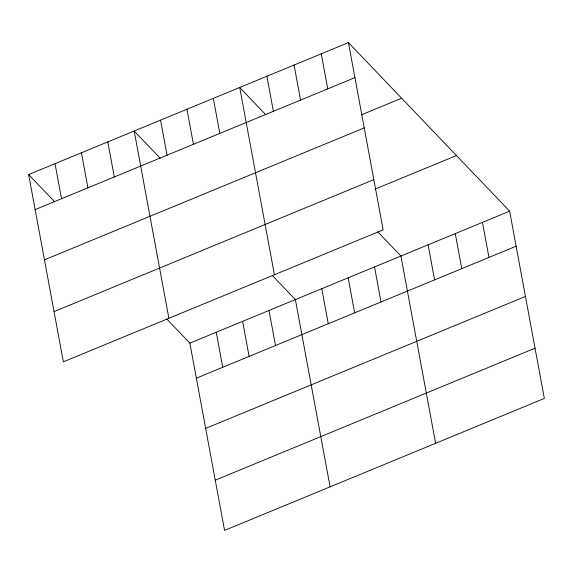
<?xml version="1.0" encoding="UTF-8"?>
<svg xmlns="http://www.w3.org/2000/svg" width="573" height="573" viewBox="0 0 573 573"><rect width="100%" height="100%" fill="white"/><g stroke="black" fill="none" stroke-linecap="round" stroke-linejoin="round"><path stroke-width="0.86" d="M348.434 42.603L383.144 229.873L63.359 361.835L28.65 174.564L348.434 42.603L509.641 211.165L544.35 398.436L224.566 530.397L189.856 343.127L166.886 319.111M35.146 209.618L354.931 77.649M361.276 114.879L401.637 98.227M44.458 259.848L364.242 127.886M54.048 311.605L373.832 179.636M374.9 189.19L456.445 155.534M189.856 343.127L509.641 211.165M196.353 378.18L516.137 246.211M205.664 428.411L525.448 296.449M215.255 480.167L535.039 348.198M265.7 114.65L239.707 87.468L274.417 274.739M377.944 232.008L400.914 256.031L435.623 443.301M160.175 158.198L134.182 131.016L168.892 318.287M272.411 275.563L295.382 299.579L330.091 486.849M28.65 174.564L54.643 201.746M482.459 222.381L488.955 257.435M455.277 233.598L461.774 268.651M428.095 244.814L434.592 279.868M374.534 266.918L381.031 301.971M321.252 53.819L327.749 88.872M348.148 277.805L354.644 312.858M294.071 65.035L300.567 100.089M321.768 288.692L328.265 323.745M266.889 76.252L273.385 111.305M269.002 310.466L275.498 345.519M213.328 98.355L219.824 133.409M242.623 321.353L249.119 356.406M186.941 109.242L193.438 144.296M216.236 332.24L222.732 367.293M160.562 120.129L167.058 155.183M107.796 141.903L114.292 176.957M81.416 152.79L87.913 187.844M55.029 163.677L61.526 198.731"/></g></svg>
